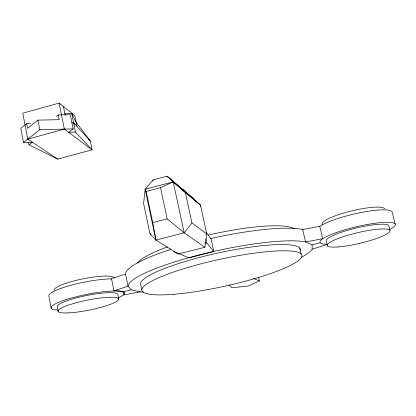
<?xml version="1.0" encoding="UTF-8"?>
<svg xmlns="http://www.w3.org/2000/svg" width="416" height="416" viewBox="0 0 416 416"><rect width="100%" height="100%" fill="white"/><g stroke="black" fill="none" stroke-linecap="round" stroke-linejoin="round"><path stroke-width="0.62" d="M301.605 257.218A94.572 16.193 -12.4 0 0 312.177 249.137L327.402 244.384L322.608 243.963L320.112 242.83L320.138 241.046L322.728 238.716A38.771 6.646 -13.4 0 1 374.764 223.288A38.771 6.646 -13.4 0 1 389.73 229.486M194.35 199.519L173.196 181.875L145.174 189.233L143.598 203.455L149.952 233.652L155.906 240.032L178.261 253.999L204.807 247.302L206.809 234.078L200.455 205.15L182.962 189.488L167.066 176.202L153.202 179.852L145.174 189.233L155.906 240.032L184.205 232.814L191.948 222.898L185.349 192.577L167.066 176.202L185.349 192.577L200.455 205.15L200.543 206.43M152.724 181.033L153.202 179.852M143.634 292.074A94.572 16.193 -12.4 0 1 140.28 291.819L123.786 294.965L124.956 293.103L123.651 291.725L119.917 290.924L113.963 290.774L111.509 278.652L125.549 274.066A94.385 16.978 -12.4 0 1 170.867 249.392M30.472 123.568L26.65 123.651L20.8 128.357L23.52 142.449L32.391 142.178L29.016 144.784L57.689 159.099L92.066 149.817L90.246 140.899L76.18 122.403L71.708 113.381L64.834 113.511M57.689 159.099L27.794 139.105L22.776 113.178L59.134 103.08L64.34 129.095L92.066 149.817L75.483 132.096L68.598 132.278L73.143 128.872L70.288 114.707L58.198 114.941L59.145 119.678L37.918 120.125L27.565 128.378L26.65 123.651M56.186 116.511L58.198 114.941M23.52 142.449L39.801 129.719L73.143 128.872M145.174 189.233L146.167 191.438L160.514 187.678L173.196 181.875L184.205 232.814L204.807 247.302M258.544 277.3L259.376 280.987L248.082 286.062L231.821 287.758L229.346 284.944M113.963 290.774L128.05 286.25A94.572 16.193 -12.4 0 1 201.88 254.259A94.572 16.193 -12.4 0 1 305.588 241.956L322.728 238.716L319.779 226.346A38.693 6.973 -13.4 0 1 360.495 212.628A38.693 6.973 -13.4 0 1 392.116 211.843L395.2 224.141M27.794 139.105L64.34 129.095M155.906 240.032L152.755 222.628L167.19 218.91L184.205 232.814M206.227 232.653L210.969 238.685L213.814 251.586L188.885 257.852L178.854 253.64M123.651 291.725L131.264 289.827L140.28 291.819M210.59 238.602A94.385 16.978 -12.4 0 1 302.666 229.559L305.588 241.956L312.094 244.821L320.112 242.83M302.666 229.559L319.779 226.346M204.87 243.162L206.788 243.006L213.814 251.586M71.718 122.767L73.596 122.725L90.246 140.899L88.213 139.339M173.545 251.41L177.081 252.897M253.656 278.481L259.376 280.987M149.952 233.652L151.034 234.333M191.948 222.898L206.809 234.078M59.134 103.08L74.797 115.565L76.986 126.396M176.337 252.372L178.261 253.999M182.962 189.488L200.455 205.15M131.264 289.827L128.05 286.25L125.549 274.066M73.596 122.725L74.422 124.379M389.984 230.344L388.83 225.727A32.25 5.528 -13.4 0 0 354.333 228.478A32.25 5.528 -13.4 0 0 326.368 241.27L327.465 245.866M299.65 247.92L301.08 254.03M205.852 238.753L206.788 243.006M160.514 187.678L167.19 218.91M146.167 191.438L152.755 222.628M141.809 289.838L140.54 283.733A81.806 13.998 -12.4 0 1 221.983 252.164A81.806 13.998 -12.4 0 1 300.43 250.26M123.531 293.722L123.786 294.965M118.721 298.938L117.811 294.46A30.893 5.158 -11.4 0 0 85.743 295.693A30.893 5.158 -11.4 0 0 57.33 306.946L58.198 311.438M71.708 113.381L75.483 132.096M63.424 106.501L65.187 115.263M37.918 120.125L39.801 129.719M28.532 142.298L29.016 144.784M51.204 308.209L48.906 296.249A37.071 6.505 -11.4 0 1 70.408 285.418A37.071 6.505 -11.4 0 1 111.805 278.902M312.094 244.821L312.177 249.137M57.554 310.029A37.138 6.204 -11.4 0 1 62.951 300.695A37.138 6.204 -11.4 0 1 110.89 291.112A37.138 6.204 -11.4 0 1 118.3 297.887M54.158 290.519A30.815 5.507 -11.4 0 1 82.425 278.954A30.815 5.507 -11.4 0 1 114.483 278.096M322.358 224.489A32.162 5.897 -13.5 0 1 350.142 211.281A32.162 5.897 -13.5 0 1 384.618 208.842M137.639 263.068A81.567 15.018 -12.4 0 1 167.554 246.87M208.281 235.082A81.567 15.018 -12.4 0 1 294.653 229.018M67.808 312.926A30.914 5.065 -11.4 0 0 117.983 300.42A30.914 5.065 -11.4 0 0 79.466 301.912A30.914 5.065 -11.4 0 0 67.808 312.926M338.25 246.938A32.276 5.429 -13.3 0 0 389.558 231.899A32.276 5.429 -13.3 0 0 348.156 235.165A32.276 5.429 -13.3 0 0 338.25 246.938M173.82 294.278A81.89 13.655 -12.4 0 0 301.314 257.634A81.89 13.655 -12.4 0 0 190.408 266.724A81.89 13.655 -12.4 0 0 173.82 294.278"/></g></svg>
